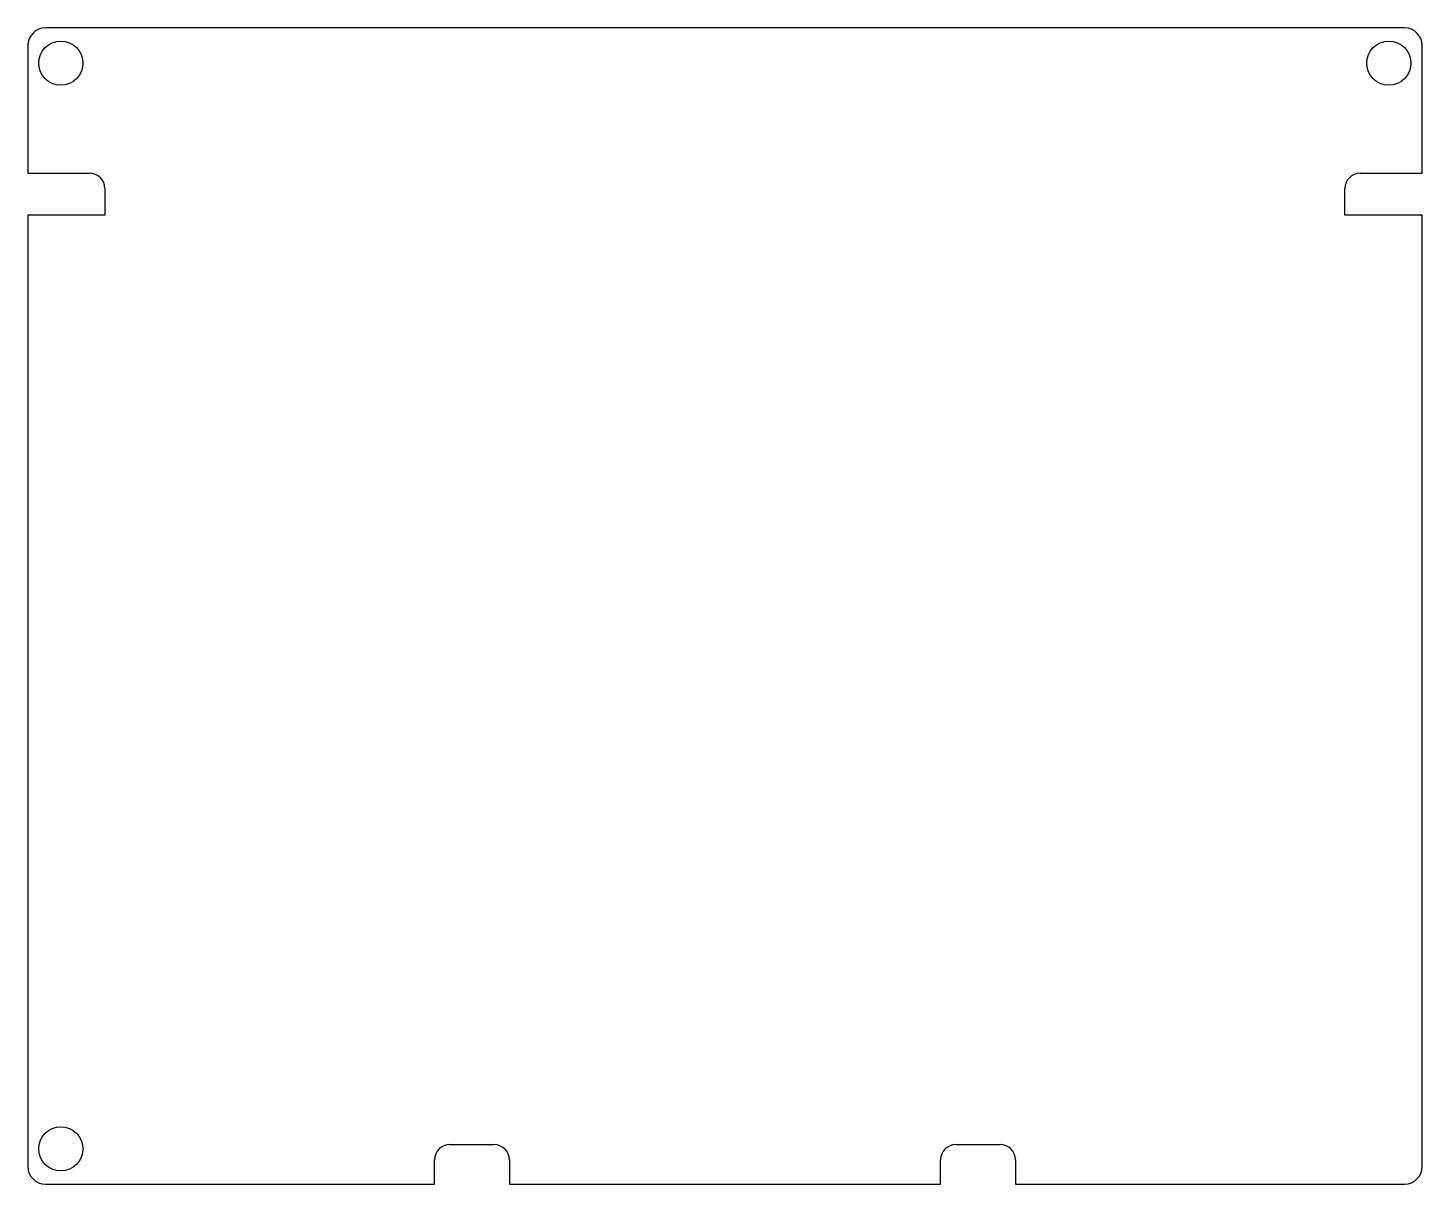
# Model space of a CAD drawing. Header units: millimetres. Extents: x -31.9 to 31.4, y -20.9 to 31.6.
import ezdxf

# ---------------------------------------------------------------- set-up
doc = ezdxf.new("R2010")
doc.units = ezdxf.units.MM

msp = doc.modelspace()

# ---------------------------------------------------------------- linework, layer by layer
at = {"color": 7, "linetype": 'Continuous', "lineweight": 25}
for p, q in [((30.636, 31.613), (-31.124, 31.613)), ((-31.924, 30.813), (-31.924, 25.013)), ((31.436, 25.013), (31.436, 30.813)), ((-31.924, 25.013), (-29.124, 25.013)), ((28.626, 25.013), (31.436, 25.013)), ((-28.424, 24.313), (-28.424, 23.113)), ((27.926, 23.113), (27.926, 24.313)), ((-28.424, 23.113), (-31.924, 23.113)), ((-31.924, 23.113), (-31.924, -20.107)), ((31.436, 23.113), (27.926, 23.113)), ((31.436, -20.107), (31.436, 23.113)), ((-12.744, -19.107), (-10.744, -19.107)), ((10.256, -19.107), (12.256, -19.107)), ((-13.444, -20.907), (-13.444, -19.807)), ((-10.044, -19.807), (-10.044, -20.907)), ((9.556, -20.907), (9.556, -19.807)), ((12.956, -19.807), (12.956, -20.907)), ((-31.124, -20.907), (-13.444, -20.907)), ((-10.044, -20.907), (9.556, -20.907)), ((12.956, -20.907), (30.636, -20.907))]:
    msp.add_line(p, q, dxfattribs=at)
for centre in [(-30.424, 30.013), (29.926, 30.013), (-30.424, -19.307)]:
    msp.add_circle(centre, 1, dxfattribs=at)
for centre, radius, start, end in [((-31.124, 30.813), 0.8, 90, 180), ((30.636, 30.813), 0.8, 0, 90), ((-29.124, 24.313), 0.7, 0, 90), ((28.626, 24.313), 0.7, 90, 180), ((-12.744, -19.807), 0.7, 90, 180), ((-10.744, -19.807), 0.7, 0, 90), ((10.256, -19.807), 0.7, 90, 180), ((12.256, -19.807), 0.7, 0, 90), ((-31.124, -20.107), 0.8, 180, 270), ((30.636, -20.107), 0.8, 270, 0)]:
    msp.add_arc(centre, radius, start, end, dxfattribs=at)

doc.saveas('drawing.dxf')
